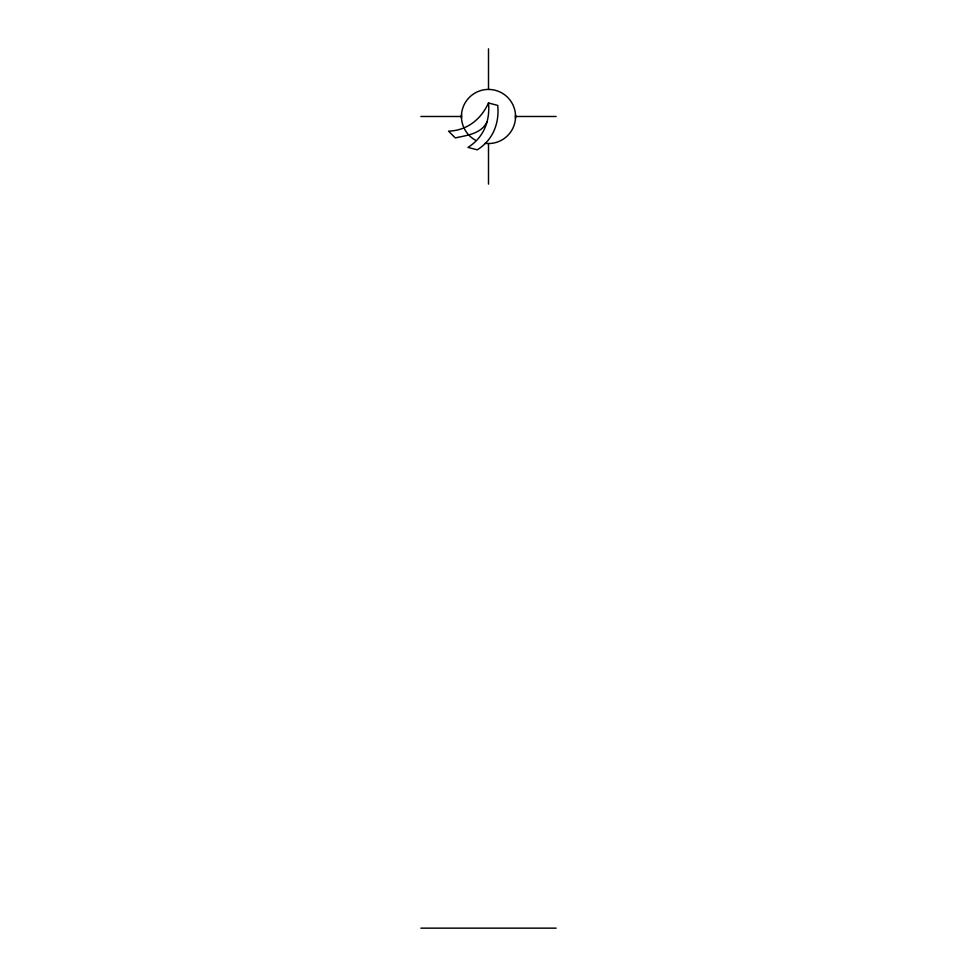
<?xml version="1.0" encoding="UTF-8"?>
<svg xmlns="http://www.w3.org/2000/svg" width="977" height="977" viewBox="0 0 977 977"><rect width="100%" height="100%" fill="white"/><g stroke="black" fill="none" stroke-linecap="round" stroke-linejoin="round"><path stroke-width="1.47" d="M488.5 102.964C490.246 120.892 483.664 137.61 467.995 147.368L477.24 149.835C492.897 140.09 499.479 123.371 497.745 105.431L488.5 102.964C481.038 119.365 466.982 130.552 448.541 131.162L455.306 137.928C466.872 135.278 481.172 133.959 487.083 121.893M420.867 116.483L461.498 116.483M515.502 116.483L556.133 116.483M420.867 928.15L556.133 928.15M515.502 114.785L515.502 118.193M488.5 48.85L488.5 89.432M488.5 143.546L488.5 184.128M461.498 114.785L461.498 118.193M475.469 140.2A27.051 27.051 0 0 1 471.696 95.282A27.051 27.051 0 0 1 514.561 109.216A27.051 27.051 0 0 1 485.105 143.326"/></g></svg>
